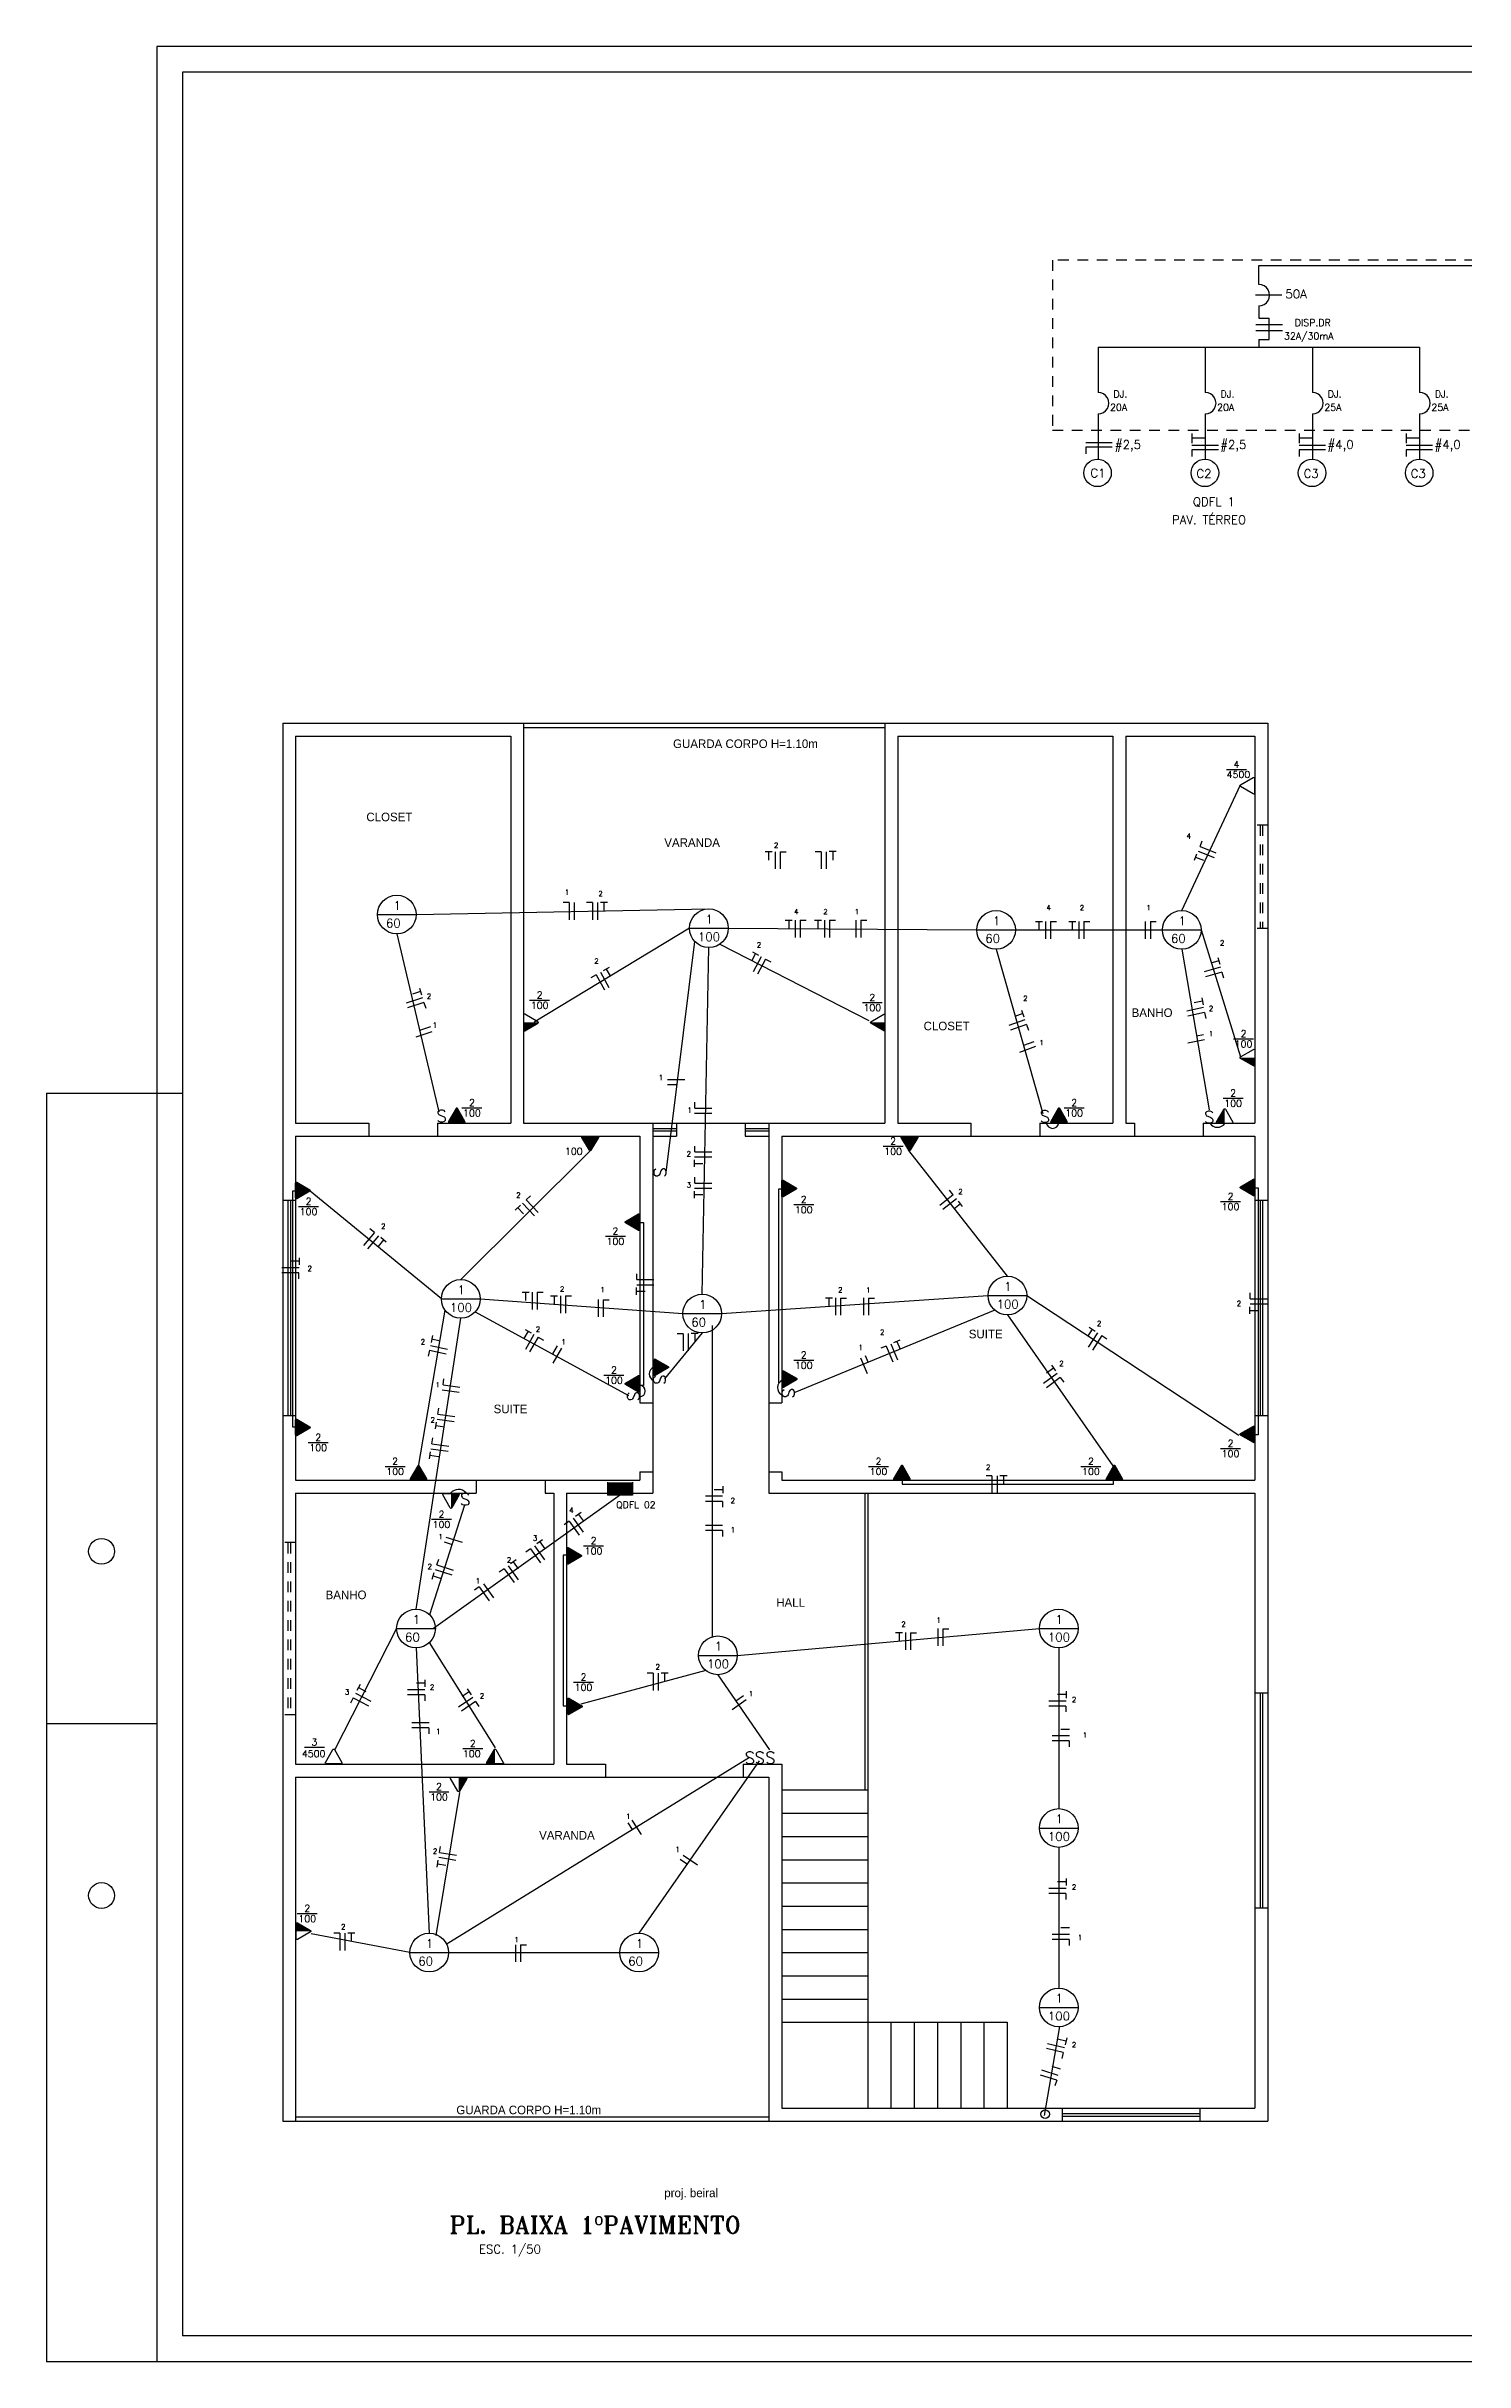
# Model space of a CAD drawing. Extents: x -6.2 to 33.1, y 0 to 26.9.
# Drawn here: x -6.24 to 10.25, y 0 to 26.91 of the extents above; entities that cross this region are included whole.
import ezdxf
from ezdxf.enums import TextEntityAlignment as Align

# ---------------------------------------------------------------- set-up
doc = ezdxf.new("R2010")
doc.units = 0
doc.header["$MEASUREMENT"] = 0
doc.linetypes.add('HIDDEN2', pattern=[0.1875, 0.125, -0.0625])
for name, color, linetype in [('2', 2, 'CONTINUOUS'), ('3', 3, 'CONTINUOUS'), ('ALVENARIA', 7, 'CONTINUOUS'), ('COTAS', 1, 'CONTINUOUS'), ('PENA02', 2, 'CONTINUOUS'), ('TEXTOS', 3, 'CONTINUOUS')]:
    doc.layers.add(name, color=color, linetype=linetype)
doc.styles.add('ROMANS', font='romans', dxfattribs={"height": 0.1})
doc.styles.add('T20', font='romans.shx', dxfattribs={"height": 0.1})

msp = doc.modelspace()

# ---------------------------------------------------------------- hatches: boundary and pattern name
at = {"layer": '3'}
for points in [[(-0.518, 15.566, -0.267949), (-0.523, 15.557), (-0.674, 15.47, -0.57735), (-0.689, 15.479), (-0.689, 15.566)], [(3.34, 15.566, 0.267949), (3.345, 15.557), (3.496, 15.47, 0.57735), (3.511, 15.479), (3.511, 15.566)], [(7.64, 15.157, 0.267949), (7.645, 15.148), (7.796, 15.061, 0.57735), (7.811, 15.07), (7.811, 15.157)], [(7.461, 14.564, 0.267949), (7.452, 14.559), (7.365, 14.408, 0.57735), (7.374, 14.393), (7.461, 14.393)], [(-1.533, 9.919, 0.267949), (-1.524, 9.924), (-1.437, 10.075, 0.57735), (-1.446, 10.09), (-1.533, 10.09)], [(-1.02, 7.12, 0.267949), (-1.029, 7.115), (-1.116, 6.964, 0.57735), (-1.108, 6.949), (-1.02, 6.949)], [(-1.444, 6.625, 0.267949), (-1.435, 6.63), (-1.348, 6.78, 0.57735), (-1.357, 6.795), (-1.444, 6.795)], [(-3.163, 5.004, 0.267949), (-3.168, 5.013), (-3.318, 5.1, 0.57735), (-3.333, 5.091), (-3.333, 5.004)]]:
    msp.add_hatch(color=256, dxfattribs=at).paths.add_polyline_path(points)
h = msp.add_hatch(color=256, dxfattribs=at)
h.paths.add_polyline_path([(0.577, 10.222), (0.286, 10.222), (0.286, 10.107), (0.577, 10.107)])
h.paths.add_polyline_path([(0.577, 10.107), (0.286, 10.107), (0.286, 10.071), (0.577, 10.071)])
at = {"layer": 'COTAS'}
for points in [[(-1.38, 14.401, 0.57735), (-1.371, 14.416), (-1.458, 14.567, 0.57735), (-1.475, 14.567), (-1.562, 14.416, 0.57735), (-1.554, 14.401)], [(5.629, 14.416), (5.542, 14.567, 0.57735), (5.525, 14.567), (5.438, 14.416, 0.57735), (5.446, 14.401), (5.62, 14.401, 0.57735)], [(0.172, 14.245), (-0.002, 14.245, 0.57735), (-0.011, 14.23), (0.076, 14.08, 0.57735), (0.094, 14.08), (0.181, 14.23, 0.57735)], [(3.893, 14.23, 0.57735), (3.884, 14.245), (3.71, 14.245, 0.57735), (3.701, 14.23), (3.788, 14.08, 0.57735), (3.805, 14.08)], [(2.311, 13.723), (2.311, 13.549, 0.57735), (2.326, 13.54), (2.477, 13.627, 0.57735), (2.477, 13.645), (2.326, 13.732, 0.57735)], [(7.811, 13.561), (7.811, 13.735, 0.57735), (7.796, 13.743), (7.645, 13.656, 0.57735), (7.645, 13.639), (7.796, 13.552, 0.57735)], [(-3.339, 13.7), (-3.339, 13.526, 0.57735), (-3.324, 13.517), (-3.173, 13.604, 0.57735), (-3.173, 13.622), (-3.324, 13.709, 0.57735)], [(0.661, 13.157), (0.661, 13.331, 0.57735), (0.646, 13.34), (0.495, 13.253, 0.57735), (0.495, 13.236), (0.646, 13.149, 0.57735)], [(0.825, 11.646), (0.825, 11.472, 0.57735), (0.84, 11.463), (0.991, 11.55, 0.57735), (0.991, 11.567), (0.84, 11.654, 0.57735)], [(0.661, 11.279), (0.661, 11.453, 0.57735), (0.646, 11.462), (0.495, 11.375, 0.57735), (0.495, 11.357), (0.646, 11.27, 0.57735)], [(2.316, 11.508), (2.316, 11.334, 0.57735), (2.331, 11.325), (2.482, 11.412, 0.57735), (2.482, 11.43), (2.331, 11.517, 0.57735)], [(-3.339, 10.946), (-3.339, 10.772, 0.57735), (-3.324, 10.763), (-3.173, 10.85, 0.57735), (-3.173, 10.868), (-3.324, 10.955, 0.57735)], [(7.811, 10.691), (7.811, 10.865, 0.57735), (7.796, 10.874), (7.645, 10.787, 0.57735), (7.645, 10.77), (7.796, 10.683, 0.57735)], [(-1.824, 10.245, 0.57735), (-1.815, 10.26), (-1.902, 10.411, 0.57735), (-1.92, 10.411), (-2.007, 10.26, 0.57735), (-1.998, 10.245)], [(3.804, 10.26), (3.717, 10.411, 0.57735), (3.699, 10.411), (3.612, 10.26, 0.57735), (3.621, 10.245), (3.795, 10.245, 0.57735)], [(6.273, 10.26), (6.186, 10.411, 0.57735), (6.168, 10.411), (6.081, 10.26, 0.57735), (6.09, 10.245), (6.264, 10.245, 0.57735)], [(-0.187, 9.453), (-0.187, 9.279, 0.57735), (-0.172, 9.271), (-0.021, 9.358, 0.57735), (-0.021, 9.375), (-0.172, 9.462, 0.57735)], [(-0.178, 7.703), (-0.178, 7.529, 0.57735), (-0.163, 7.521), (-0.012, 7.608, 0.57735), (-0.012, 7.625), (-0.163, 7.712, 0.57735)]]:
    msp.add_hatch(color=8, dxfattribs=at).paths.add_polyline_path(points)

# ---------------------------------------------------------------- linework, layer by layer
at = {"layer": '2'}
for p, q in [((-3.489, 19.045), (-0.689, 19.045)), ((-3.489, 19.045), (-3.489, 10.995)), ((-3.339, 18.895), (-0.839, 18.895)), ((-3.339, 18.895), (-3.339, 14.395)), ((-0.839, 18.895), (-0.839, 14.395)), ((-0.689, 19.045), (-0.689, 14.395)), ((-0.689, 19.045), (3.511, 19.045)), ((-0.689, 18.995), (3.511, 18.995)), ((3.511, 19.045), (7.961, 19.045)), ((3.511, 19.045), (3.511, 14.395)), ((3.661, 18.895), (6.161, 18.895)), ((3.661, 18.895), (3.661, 14.395)), ((6.161, 18.895), (6.161, 14.395)), ((6.311, 18.895), (6.311, 14.395)), ((6.311, 18.895), (7.811, 18.895)), ((7.811, 18.895), (7.811, 14.395)), ((7.961, 19.045), (7.961, 10.995)), ((7.811, 17.86), (7.811, 16.66)), ((7.961, 17.86), (7.961, 16.66)), ((-3.339, 14.395), (-2.489, 14.395)), ((-2.489, 14.395), (-2.489, 14.245)), ((-1.689, 14.395), (-1.689, 14.245)), ((-1.689, 14.395), (-0.839, 14.395)), ((-0.689, 14.395), (1.886, 14.395)), ((0.811, 14.395), (0.811, 10.345)), ((1.886, 14.395), (3.511, 14.395)), ((2.161, 14.395), (2.161, 10.345)), ((3.661, 14.395), (4.511, 14.395)), ((4.511, 14.395), (4.511, 14.245)), ((5.311, 14.395), (5.311, 14.245)), ((5.311, 14.395), (6.161, 14.395)), ((5.311, 14.395), (5.311, 14.245)), ((6.311, 14.395), (6.411, 14.395)), ((6.411, 14.395), (6.411, 14.245)), ((7.211, 14.395), (7.811, 14.395)), ((7.211, 14.395), (7.211, 14.245)), ((-3.339, 14.245), (-2.489, 14.245)), ((-3.339, 14.245), (-3.339, 10.995)), ((-2.489, 14.245), (0.661, 14.245)), ((0.661, 14.245), (0.661, 11.145)), ((0.811, 14.245), (1.086, 14.245)), ((1.886, 14.245), (2.161, 14.245)), ((2.311, 14.245), (2.311, 11.145)), ((2.311, 14.245), (5.311, 14.245)), ((5.311, 14.245), (7.211, 14.245)), ((7.211, 14.245), (7.811, 14.245)), ((7.811, 14.245), (7.811, 10.995)), ((-3.339, 13.495), (-3.489, 13.495)), ((7.961, 13.495), (7.811, 13.495)), ((0.661, 11.145), (0.811, 11.145)), ((2.161, 11.145), (2.311, 11.145)), ((-3.489, 10.995), (-3.489, 2.795)), ((-3.339, 10.995), (-3.489, 10.995)), ((-3.339, 10.995), (-3.339, 10.245)), ((7.811, 10.995), (7.811, 10.245)), ((7.961, 10.995), (7.811, 10.995)), ((7.961, 10.995), (7.961, 5.27)), ((-3.339, 10.245), (-1.239, 10.245)), ((-1.239, 10.245), (0.661, 10.245)), ((-1.239, 10.245), (-1.239, 10.095)), ((-0.439, 10.245), (-0.439, 10.095)), ((0.661, 10.345), (0.811, 10.345)), ((0.661, 10.345), (0.661, 10.245)), ((0.811, 10.345), (0.811, 10.095)), ((2.161, 10.345), (2.311, 10.345)), ((2.161, 10.345), (2.161, 10.095)), ((2.311, 10.345), (2.311, 10.245)), ((2.311, 10.245), (7.811, 10.245)), ((-3.339, 10.095), (-1.239, 10.095)), ((-3.339, 10.095), (-3.339, 6.945)), ((-0.439, 10.095), (-0.339, 10.095)), ((-0.339, 10.095), (-0.339, 6.945)), ((-0.189, 10.095), (-0.189, 6.945)), ((-0.189, 10.095), (0.811, 10.095)), ((2.161, 10.095), (7.811, 10.095)), ((3.276, 10.095), (3.276, 6.645)), ((3.311, 10.095), (3.311, 6.645)), ((7.811, 10.095), (7.811, 5.27)), ((-3.489, 9.52), (-3.489, 7.52)), ((-3.339, 9.52), (-3.339, 7.52)), ((7.961, 7.77), (7.811, 7.77)), ((-3.339, 6.945), (-0.339, 6.945)), ((-3.339, 6.795), (-3.339, 2.795)), ((-3.339, 6.795), (0.261, 6.795)), ((-0.189, 6.945), (0.261, 6.945)), ((0.261, 6.945), (0.261, 6.795)), ((0.261, 6.795), (2.161, 6.795)), ((1.861, 6.945), (2.311, 6.945)), ((1.861, 6.945), (1.861, 6.795)), ((2.161, 6.795), (2.161, 2.795)), ((2.311, 6.945), (2.311, 2.945)), ((2.311, 6.645), (3.311, 6.645)), ((3.311, 6.645), (3.311, 2.945)), ((2.311, 6.375), (3.311, 6.375)), ((2.311, 6.105), (3.311, 6.105)), ((2.311, 5.835), (3.311, 5.835)), ((2.311, 5.565), (3.311, 5.565)), ((2.311, 5.295), (3.311, 5.295)), ((7.961, 5.27), (7.811, 5.27)), ((7.811, 5.27), (7.811, 2.945)), ((7.961, 5.27), (7.961, 2.795)), ((2.311, 5.025), (3.311, 5.025)), ((2.311, 4.755), (3.311, 4.755)), ((2.311, 4.485), (3.311, 4.485)), ((2.311, 4.215), (3.311, 4.215)), ((2.311, 3.945), (4.931, 3.945)), ((3.581, 3.945), (3.581, 2.945)), ((3.851, 3.945), (3.851, 2.945)), ((4.121, 3.945), (4.121, 2.945)), ((4.391, 3.945), (4.391, 2.945)), ((4.661, 3.945), (4.661, 2.945)), ((4.931, 3.945), (4.931, 2.945)), ((-3.489, 2.795), (-3.339, 2.795)), ((-3.339, 2.845), (2.161, 2.845)), ((-3.339, 2.795), (2.161, 2.795)), ((2.161, 2.795), (5.571, 2.795)), ((2.311, 2.945), (4.931, 2.945)), ((4.931, 2.945), (5.571, 2.945)), ((5.571, 2.945), (5.571, 2.795)), ((5.571, 2.945), (7.811, 2.945)), ((5.571, 2.795), (7.961, 2.795)), ((7.171, 2.945), (7.171, 2.795))]:
    msp.add_line(p, q, dxfattribs=at)
at = {"layer": '3'}
for p, q in [((7.856, 24.364), (12.978, 24.364)), ((7.856, 24.144), (7.856, 24.364)), ((6.961, 16.867), (7.642, 18.33)), ((2.119, 17.552), (2.201, 17.552)), ((2.159, 17.552), (2.159, 17.453)), ((2.235, 17.551), (2.235, 17.351)), ((2.294, 17.55), (2.294, 17.351)), ((2.294, 17.55), (2.363, 17.55)), ((2.77, 17.55), (2.7, 17.55)), ((2.77, 17.55), (2.77, 17.351)), ((2.828, 17.551), (2.828, 17.351)), ((2.944, 17.552), (2.863, 17.552)), ((2.904, 17.552), (2.904, 17.453)), ((7.107, 17.451), (7.137, 17.526)), ((7.151, 17.558), (7.337, 17.484)), ((7.173, 17.612), (7.199, 17.676)), ((7.173, 17.612), (7.358, 17.539)), ((7.121, 17.488), (7.213, 17.451)), ((-0.16, 16.96), (-0.229, 16.96)), ((-0.16, 16.96), (-0.16, 16.76)), ((-0.102, 16.961), (-0.102, 16.76)), ((0.11, 16.96), (0.041, 16.96)), ((0.11, 16.96), (0.11, 16.76)), ((0.168, 16.961), (0.168, 16.76)), ((0.284, 16.962), (0.203, 16.962)), ((0.244, 16.962), (0.244, 16.863)), ((-1.938, 16.82), (1.464, 16.887)), ((2.352, 16.756), (2.434, 16.756)), ((2.392, 16.756), (2.392, 16.657)), ((2.468, 16.755), (2.468, 16.555)), ((2.527, 16.754), (2.527, 16.555)), ((2.527, 16.754), (2.596, 16.754)), ((2.692, 16.756), (2.774, 16.756)), ((2.732, 16.756), (2.732, 16.657)), ((2.809, 16.755), (2.809, 16.555)), ((2.867, 16.754), (2.867, 16.555)), ((2.867, 16.754), (2.936, 16.754)), ((3.172, 16.755), (3.172, 16.555)), ((3.231, 16.754), (3.231, 16.555)), ((3.231, 16.754), (3.3, 16.754)), ((5.26, 16.74), (5.341, 16.74)), ((5.3, 16.74), (5.3, 16.642)), ((5.376, 16.739), (5.376, 16.539)), ((5.434, 16.738), (5.434, 16.539)), ((5.434, 16.738), (5.504, 16.738)), ((5.647, 16.74), (5.728, 16.74)), ((5.687, 16.74), (5.687, 16.642)), ((5.763, 16.739), (5.763, 16.539)), ((5.822, 16.738), (5.822, 16.539)), ((5.822, 16.738), (5.891, 16.738)), ((6.537, 16.739), (6.537, 16.539)), ((6.596, 16.738), (6.596, 16.539)), ((6.596, 16.738), (6.665, 16.738)), ((-2.163, 16.595), (-1.675, 14.526)), ((1.239, 16.662), (-0.566, 15.57)), ((0.967, 13.822), (1.301, 16.508)), ((1.387, 12.407), (1.464, 16.437)), ((1.592, 16.477), (3.325, 15.591)), ((1.689, 16.662), (4.578, 16.642)), ((4.803, 16.417), (5.345, 14.508)), ((5.028, 16.642), (6.736, 16.642)), ((6.961, 16.417), (7.28, 14.551)), ((7.186, 16.642), (7.642, 15.166)), ((0.205, 16.149), (0.303, 15.974)), ((0.306, 16.206), (0.235, 16.167)), ((0.271, 16.187), (0.319, 16.101)), ((2.005, 16.367), (1.959, 16.28)), ((1.97, 16.386), (2.041, 16.348)), ((2.072, 16.331), (1.978, 16.154)), ((2.123, 16.302), (2.03, 16.126)), ((2.123, 16.302), (2.184, 16.27)), ((7.413, 16.208), (7.22, 16.153)), ((7.428, 16.152), (7.237, 16.097)), ((7.393, 16.282), (7.298, 16.255)), ((7.382, 16.32), (7.405, 16.242)), ((7.428, 16.152), (7.447, 16.085)), ((-1.888, 15.926), (-1.982, 15.896)), ((-1.9, 15.964), (-1.875, 15.887)), ((0.155, 16.119), (0.094, 16.086)), ((0.155, 16.119), (0.252, 15.946)), ((-1.865, 15.853), (-2.056, 15.791)), ((-1.848, 15.798), (-2.038, 15.736)), ((-1.848, 15.798), (-1.827, 15.732)), ((5.112, 15.67), (5.019, 15.636)), ((5.098, 15.708), (5.126, 15.631)), ((7.215, 15.739), (7.019, 15.699)), ((7.226, 15.681), (7.031, 15.641)), ((7.201, 15.814), (7.104, 15.794)), ((7.193, 15.853), (7.209, 15.773)), ((7.226, 15.681), (7.24, 15.613)), ((-1.755, 15.458), (-1.944, 15.396)), ((-1.771, 15.514), (-1.898, 15.473)), ((5.137, 15.598), (4.949, 15.53)), ((5.156, 15.543), (4.969, 15.475)), ((5.243, 15.341), (5.122, 15.297)), ((5.156, 15.543), (5.18, 15.478)), ((7.226, 15.365), (7.031, 15.325)), ((7.215, 15.423), (7.134, 15.406)), ((5.261, 15.285), (5.074, 15.217)), ((0.983, 14.846), (1.094, 14.846)), ((0.985, 14.904), (1.184, 14.904)), ((1.299, 14.569), (1.299, 14.638)), ((1.299, 14.569), (1.498, 14.569)), ((0.811, 14.335), (1.086, 14.335)), ((0.811, 14.305), (1.086, 14.305)), ((1.086, 14.395), (1.086, 14.245)), ((1.297, 14.511), (1.498, 14.511)), ((1.886, 14.395), (1.886, 14.245)), ((1.886, 14.335), (2.161, 14.335)), ((1.886, 14.305), (2.161, 14.305)), ((-1.419, 12.578), (0.087, 14.078)), ((1.297, 14.003), (1.498, 14.003)), ((1.299, 14.061), (1.299, 14.13)), ((1.299, 14.061), (1.498, 14.061)), ((4.935, 12.617), (3.79, 14.078)), ((1.296, 13.887), (1.296, 13.968)), ((1.296, 13.927), (1.395, 13.927)), ((1.299, 13.699), (1.299, 13.768)), ((-3.372, 10.862), (-3.372, 13.611)), ((-3.372, 13.611), (-3.338, 13.611)), ((-1.644, 12.353), (-3.171, 13.607)), ((-0.701, 13.464), (-0.564, 13.319)), ((-0.658, 13.504), (-0.608, 13.551)), ((-0.658, 13.504), (-0.521, 13.359)), ((1.296, 13.525), (1.296, 13.606)), ((1.296, 13.565), (1.395, 13.565)), ((1.297, 13.641), (1.498, 13.641)), ((1.299, 13.699), (1.498, 13.699)), ((2.276, 11.377), (2.276, 13.634)), ((2.276, 13.634), (2.315, 13.634)), ((4.304, 13.562), (4.148, 13.438)), ((4.342, 13.517), (4.184, 13.392)), ((4.304, 13.562), (4.261, 13.616)), ((4.39, 13.457), (4.312, 13.396)), ((4.414, 13.426), (4.364, 13.49)), ((7.808, 13.646), (7.847, 13.646)), ((7.847, 13.646), (7.847, 10.775)), ((-0.787, 13.385), (-0.727, 13.441)), ((-0.758, 13.413), (-0.69, 13.341)), ((0.661, 13.241), (0.705, 13.241)), ((0.705, 13.241), (0.705, 11.348)), ((-2.422, 13.124), (-2.55, 12.972)), ((-2.377, 13.088), (-2.505, 12.934)), ((-2.422, 13.124), (-2.475, 13.169)), ((-2.318, 13.04), (-2.381, 12.964)), ((-2.287, 13.014), (-2.349, 13.066)), ((-3.3, 12.714), (-3.5, 12.714)), ((-3.301, 12.656), (-3.5, 12.656)), ((-3.299, 12.79), (-3.398, 12.79)), ((-3.301, 12.586), (-3.301, 12.656)), ((-3.299, 12.83), (-3.299, 12.749)), ((-0.706, 12.433), (-0.624, 12.433)), ((-0.666, 12.433), (-0.666, 12.334)), ((-0.589, 12.432), (-0.589, 12.231)), ((-0.531, 12.43), (-0.531, 12.231)), ((-0.531, 12.43), (-0.462, 12.43)), ((-0.375, 12.389), (-0.294, 12.389)), ((-0.335, 12.389), (-0.335, 12.291)), ((-0.259, 12.388), (-0.259, 12.188)), ((-0.201, 12.387), (-0.201, 12.188)), ((-0.201, 12.387), (-0.132, 12.387)), ((0.624, 12.402), (0.624, 12.484)), ((0.624, 12.442), (0.723, 12.442)), ((0.625, 12.518), (0.826, 12.518)), ((0.626, 12.577), (0.626, 12.646)), ((0.626, 12.577), (0.826, 12.577)), ((1.612, 12.182), (4.71, 12.392)), ((5.16, 12.392), (7.624, 10.771)), ((7.756, 12.355), (7.756, 12.424)), ((-1.94, 8.747), (-1.419, 12.128)), ((-1.913, 10.407), (-1.602, 12.222)), ((-1.251, 12.203), (0.531, 11.23)), ((-1.194, 12.353), (1.162, 12.182)), ((0.179, 12.345), (0.179, 12.145)), ((0.237, 12.344), (0.237, 12.145)), ((0.237, 12.344), (0.307, 12.344)), ((4.787, 12.223), (2.464, 11.264)), ((2.82, 12.365), (2.901, 12.365)), ((2.86, 12.365), (2.86, 12.267)), ((2.936, 12.364), (2.936, 12.164)), ((2.995, 12.363), (2.995, 12.164)), ((2.995, 12.363), (3.064, 12.363)), ((3.261, 12.364), (3.261, 12.164)), ((3.319, 12.363), (3.319, 12.164)), ((3.319, 12.363), (3.389, 12.363)), ((4.935, 12.167), (6.161, 10.411)), ((7.754, 12.18), (7.754, 12.261)), ((7.754, 12.22), (7.852, 12.22)), ((7.755, 12.296), (7.955, 12.296)), ((7.756, 12.355), (7.955, 12.355)), ((-1.747, 11.927), (-1.764, 11.848)), ((-1.755, 11.888), (-1.659, 11.867)), ((-0.637, 11.977), (-0.685, 11.891)), ((-0.672, 11.997), (-0.601, 11.957)), ((-0.571, 11.939), (-0.669, 11.764)), ((-0.521, 11.909), (-0.619, 11.736)), ((-0.521, 11.909), (-0.46, 11.875)), ((1.387, 11.957), (0.948, 11.424)), ((1.167, 11.949), (1.097, 11.949)), ((1.167, 11.949), (1.167, 11.75)), ((1.225, 11.95), (1.225, 11.75)), ((1.341, 11.951), (1.26, 11.951)), ((1.301, 11.951), (1.301, 11.853)), ((1.504, 12.044), (1.504, 8.424)), ((3.685, 11.875), (3.61, 11.843)), ((3.648, 11.859), (3.686, 11.768)), ((5.919, 12.001), (5.865, 11.918)), ((5.982, 11.959), (5.873, 11.791)), ((5.886, 12.023), (5.954, 11.979)), ((6.031, 11.926), (5.922, 11.759)), ((6.031, 11.926), (6.089, 11.888)), ((-1.782, 11.756), (-1.797, 11.689)), ((-1.782, 11.756), (-1.588, 11.713)), ((-1.771, 11.813), (-1.575, 11.77)), ((-0.3, 11.809), (-0.355, 11.713)), ((-0.25, 11.779), (-0.348, 11.606)), ((3.227, 11.67), (3.304, 11.487)), ((3.28, 11.694), (3.314, 11.615)), ((3.525, 11.805), (3.461, 11.779)), ((3.525, 11.805), (3.602, 11.622)), ((3.578, 11.829), (3.655, 11.644)), ((5.446, 11.581), (5.494, 11.516)), ((-1.626, 11.355), (-1.616, 11.423)), ((-1.626, 11.355), (-1.429, 11.326)), ((0.705, 11.348), (0.655, 11.348)), ((5.514, 11.487), (5.354, 11.368)), ((5.548, 11.44), (5.388, 11.321)), ((5.47, 11.549), (5.39, 11.49)), ((5.548, 11.44), (5.59, 11.384)), ((-1.686, 11.014), (-1.676, 11.083)), ((-1.636, 11.297), (-1.438, 11.268)), ((-3.339, 10.862), (-3.372, 10.862)), ((-1.713, 10.842), (-1.702, 10.922)), ((-1.708, 10.881), (-1.61, 10.867)), ((-1.695, 10.957), (-1.497, 10.928)), ((-1.686, 11.014), (-1.489, 10.985)), ((7.847, 10.775), (7.808, 10.775)), ((-1.784, 10.496), (-1.772, 10.576)), ((-1.778, 10.536), (-1.68, 10.521)), ((-1.766, 10.611), (-1.568, 10.582)), ((-1.756, 10.668), (-1.746, 10.737)), ((-1.756, 10.668), (-1.559, 10.64)), ((3.712, 10.243), (3.712, 10.199)), ((4.755, 10.295), (4.686, 10.295)), ((4.755, 10.295), (4.755, 10.096)), ((4.814, 10.297), (4.814, 10.096)), ((4.93, 10.298), (4.848, 10.298)), ((4.89, 10.298), (4.89, 10.199)), ((6.166, 10.199), (6.166, 10.243)), ((-1.778, 8.683), (-1.373, 9.96)), ((0.437, 10.074), (-1.736, 8.522)), ((0.577, 10.071), (0.286, 10.071)), ((1.624, 10.059), (1.424, 10.059)), ((1.623, 10), (1.424, 10)), ((1.625, 10.135), (1.526, 10.135)), ((1.623, 10), (1.623, 9.931)), ((1.625, 10.175), (1.625, 10.094)), ((3.712, 10.199), (6.166, 10.199)), ((-0.16, 9.768), (-0.216, 9.728)), ((-0.16, 9.768), (-0.044, 9.606)), ((-0.113, 9.803), (0.004, 9.64)), ((-0.019, 9.871), (-0.085, 9.824)), ((-0.051, 9.848), (0.006, 9.768)), ((1.624, 9.719), (1.424, 9.719)), ((-1.613, 9.53), (-1.519, 9.5)), ((-1.594, 9.585), (-1.404, 9.525)), ((-0.609, 9.449), (-0.665, 9.409)), ((-0.609, 9.449), (-0.493, 9.287)), ((-0.562, 9.484), (-0.445, 9.321)), ((-0.468, 9.552), (-0.534, 9.505)), ((-0.501, 9.529), (-0.443, 9.449)), ((1.623, 9.661), (1.424, 9.661)), ((1.623, 9.661), (1.623, 9.591)), ((-1.752, 9.096), (-1.728, 9.173)), ((-1.716, 9.206), (-1.525, 9.145)), ((-1.697, 9.261), (-1.676, 9.327)), ((-1.697, 9.261), (-1.507, 9.201)), ((-0.917, 9.217), (-0.974, 9.176)), ((-0.917, 9.217), (-0.801, 9.055)), ((-0.87, 9.252), (-0.754, 9.089)), ((-0.777, 9.32), (-0.843, 9.273)), ((-0.809, 9.297), (-0.752, 9.217)), ((-0.197, 9.376), (-0.229, 9.376)), ((-0.229, 9.376), (-0.229, 7.624)), ((-1.74, 9.134), (-1.646, 9.104)), ((-1.204, 9.006), (-1.26, 8.966)), ((-1.204, 9.006), (-1.088, 8.844)), ((-1.157, 9.041), (-1.041, 8.878)), ((-2.165, 8.522), (-2.889, 7.109)), ((-1.787, 8.358), (-1.019, 7.135)), ((1.794, 8.21), (5.306, 8.522)), ((3.635, 8.476), (3.716, 8.476)), ((3.675, 8.476), (3.675, 8.377)), ((3.751, 8.475), (3.751, 8.274)), ((3.809, 8.473), (3.809, 8.274)), ((3.809, 8.473), (3.879, 8.473)), ((4.126, 8.522), (4.126, 8.321)), ((4.185, 8.52), (4.185, 8.321)), ((4.185, 8.52), (4.254, 8.52)), ((-1.94, 8.297), (-1.787, 4.98)), ((5.531, 8.297), (5.531, 6.428)), ((-2.591, 7.872), (-2.629, 7.8)), ((-2.61, 7.837), (-2.522, 7.791)), ((-1.837, 7.809), (-2.038, 7.809)), ((-1.836, 7.885), (-1.935, 7.885)), ((-1.836, 7.925), (-1.836, 7.843)), ((-1.346, 7.819), (-1.3, 7.752)), ((1.427, 8.035), (-0.024, 7.641)), ((0.815, 8.002), (0.746, 8.002)), ((0.815, 8.002), (0.815, 7.803)), ((0.874, 8.003), (0.874, 7.803)), ((0.99, 8.004), (0.909, 8.004)), ((0.95, 8.004), (0.95, 7.906)), ((1.569, 7.985), (2.168, 7.11)), ((-2.67, 7.717), (-2.702, 7.655)), ((-2.67, 7.717), (-2.493, 7.624)), ((-2.644, 7.769), (-2.466, 7.676)), ((-1.839, 7.75), (-2.038, 7.75)), ((-1.839, 7.75), (-1.839, 7.681)), ((-1.281, 7.722), (-1.446, 7.609)), ((-1.249, 7.673), (-1.413, 7.561)), ((-1.323, 7.786), (-1.405, 7.73)), ((-1.249, 7.673), (-1.21, 7.616)), ((-0.229, 7.624), (-0.191, 7.624)), ((1.899, 7.692), (1.736, 7.576)), ((1.866, 7.74), (1.779, 7.678)), ((5.616, 7.679), (5.415, 7.679)), ((5.614, 7.621), (5.415, 7.621)), ((5.617, 7.756), (5.518, 7.756)), ((5.614, 7.621), (5.614, 7.552)), ((5.617, 7.795), (5.617, 7.714)), ((-1.789, 7.425), (-1.989, 7.425)), ((-1.79, 7.367), (-1.989, 7.367)), ((-1.79, 7.367), (-1.79, 7.297)), ((5.654, 7.274), (5.454, 7.274)), ((5.655, 7.35), (5.557, 7.35)), ((-1.591, 4.852), (1.937, 7.027)), ((5.653, 7.215), (5.454, 7.215)), ((5.653, 7.215), (5.653, 7.146)), ((0.653, 4.98), (2.052, 6.985)), ((-1.707, 4.955), (-1.431, 6.616)), ((0.521, 6.264), (0.571, 6.185)), ((0.57, 6.294), (0.677, 6.126)), ((-1.666, 5.92), (-1.654, 5.989)), ((5.531, 5.978), (5.531, 4.343)), ((-1.696, 5.748), (-1.683, 5.829)), ((-1.69, 5.788), (-1.592, 5.772)), ((-1.676, 5.863), (-1.479, 5.831)), ((-1.666, 5.92), (-1.469, 5.888)), ((1.132, 5.84), (1.214, 5.784)), ((1.166, 5.887), (1.331, 5.776)), ((5.616, 5.501), (5.415, 5.501)), ((5.614, 5.443), (5.415, 5.443)), ((5.617, 5.577), (5.518, 5.577)), ((5.614, 5.443), (5.614, 5.373)), ((5.617, 5.617), (5.617, 5.536)), ((-2.012, 4.755), (-3.157, 4.972)), ((-2.827, 4.98), (-2.896, 4.98)), ((-2.827, 4.98), (-2.827, 4.781)), ((-2.768, 4.981), (-2.768, 4.781)), ((-2.652, 4.982), (-2.733, 4.982)), ((-2.692, 4.982), (-2.692, 4.884)), ((-0.783, 4.846), (-0.783, 4.646)), ((-0.725, 4.845), (-0.725, 4.646)), ((-0.725, 4.845), (-0.656, 4.845)), ((5.654, 4.967), (5.454, 4.967)), ((5.653, 4.908), (5.454, 4.908)), ((5.655, 5.043), (5.557, 5.043)), ((5.653, 4.908), (5.653, 4.839)), ((-1.562, 4.755), (0.428, 4.755)), ((5.54, 3.896), (5.363, 2.862)), ((5.582, 3.594), (5.388, 3.639)), ((5.596, 3.65), (5.401, 3.696)), ((5.615, 3.724), (5.518, 3.747)), ((5.582, 3.594), (5.566, 3.526)), ((5.624, 3.763), (5.605, 3.684)), ((5.508, 3.273), (5.317, 3.331)), ((5.526, 3.328), (5.335, 3.387)), ((5.55, 3.4), (5.455, 3.43)), ((5.508, 3.273), (5.487, 3.206)), ((5.571, 2.885), (7.171, 2.885)), ((5.571, 2.855), (7.171, 2.855))]:
    msp.add_line(p, q, dxfattribs=at)
at = {"layer": '3', "linetype": 'HIDDEN2'}
for p, q in [((7.961, 17.86), (7.811, 17.86)), ((7.871, 17.86), (7.871, 16.66)), ((7.901, 17.86), (7.901, 16.66)), ((7.961, 16.66), (7.811, 16.66)), ((-3.339, 9.52), (-3.489, 9.52)), ((-3.429, 9.52), (-3.429, 7.52)), ((-3.399, 9.52), (-3.399, 7.52)), ((-3.339, 7.52), (-3.489, 7.52))]:
    msp.add_line(p, q, dxfattribs=at)
at = {"layer": '3', "linetype": 'CONTINUOUS'}
for p, q in [((-3.429, 13.495), (-3.429, 10.995)), ((-3.399, 13.495), (-3.399, 10.995)), ((7.871, 13.495), (7.871, 10.995)), ((7.901, 13.495), (7.901, 10.995)), ((7.871, 7.77), (7.871, 5.27)), ((7.901, 7.77), (7.901, 5.27))]:
    msp.add_line(p, q, dxfattribs=at)
at = {"layer": '3'}
msp.add_circle((5.374, 2.878), 0.0499, dxfattribs=at)
for centre, radius, start, end in [((5.46, 14.409), 0.074, 186.8293, 353.4788), ((7.375, 14.452), 0.104, 215.008, 325.5123), ((0.659, 11.282), 0.0664, 271.4337, 88.5663), ((0.855, 11.481), 0.0846, 113.6901, 246.3099), ((2.36, 11.322), 0.0972, 116.214, 240.0849), ((-1.447, 10.022), 0.117, 41.0692, 141.0111)]:
    msp.add_arc(centre, radius, start, end, dxfattribs=at)
at = {"layer": 'ALVENARIA'}
for p, q in [((-4.653, 26.612), (-4.653, 0.3)), ((32.832, 26.612), (-4.653, 26.612)), ((5.988, 23.414), (9.725, 23.414)), ((23.832, 0.3), (-4.653, 0.3))]:
    msp.add_line(p, q, dxfattribs=at)
at = {"layer": 'COTAS'}
for p, q in [((-4.953, 26.912), (-4.953, 0)), ((33.132, 26.912), (-4.953, 26.912)), ((-6.237, 14.744), (-6.237, 0)), ((-6.237, 14.744), (-4.653, 14.744)), ((-6.237, 7.419), (-4.953, 7.419)), ((33.132, 0), (-6.237, 0))]:
    msp.add_line(p, q, dxfattribs=at)
at = {"layer": 'COTAS', "linetype": 'HIDDEN2'}
msp.add_lwpolyline([(15.547, 22.449), (15.547, 24.428), (5.457, 24.428), (5.457, 22.449)], close=True, dxfattribs=at)
at = {"layer": 'COTAS'}
for centre in [(-5.595, 9.419), (-5.595, 5.419)]:
    msp.add_circle(centre, 0.15, dxfattribs=at)
at = {"layer": 'PENA02'}
for p, q in [((8.124, 24.019), (7.816, 24.019)), ((8.13, 23.674), (7.823, 23.674)), ((8.13, 23.604), (7.823, 23.604)), ((7.078, 22.412), (7.078, 22.357)), ((7.234, 22.357), (7.078, 22.357)), ((7.078, 22.357), (7.078, 22.3)), ((8.324, 22.412), (8.324, 22.357)), ((8.324, 22.357), (8.324, 22.3)), ((8.479, 22.357), (8.324, 22.357)), ((9.569, 22.412), (9.569, 22.357)), ((9.725, 22.357), (9.569, 22.357)), ((9.569, 22.357), (9.569, 22.3)), ((6.151, 22.305), (5.844, 22.305)), ((6.151, 22.255), (5.844, 22.255)), ((5.844, 22.255), (5.844, 22.177)), ((7.386, 22.272), (7.079, 22.272)), ((7.079, 22.222), (7.079, 22.144)), ((7.386, 22.222), (7.079, 22.222)), ((8.632, 22.272), (8.324, 22.272)), ((8.632, 22.222), (8.324, 22.222)), ((8.324, 22.222), (8.324, 22.144)), ((9.877, 22.272), (9.57, 22.272)), ((9.877, 22.222), (9.57, 22.222)), ((9.57, 22.222), (9.57, 22.144))]:
    msp.add_line(p, q, dxfattribs=at)
at = {"layer": 'TEXTOS'}
for p, q in [((7.856, 23.894), (7.856, 23.754)), ((5.988, 23.414), (5.988, 22.889)), ((7.234, 23.414), (7.234, 22.889)), ((7.856, 23.504), (7.856, 23.414)), ((8.479, 23.414), (8.479, 22.889)), ((9.725, 23.414), (9.725, 22.889)), ((5.988, 22.639), (5.988, 22.114)), ((7.234, 22.639), (7.234, 22.114)), ((8.479, 22.639), (8.479, 22.114)), ((9.725, 22.639), (9.725, 22.114)), ((7.48, 18.505), (7.712, 18.505)), ((-2.388, 16.82), (-1.938, 16.82)), ((1.239, 16.662), (1.689, 16.662)), ((4.578, 16.642), (5.028, 16.642)), ((6.736, 16.642), (7.186, 16.642)), ((-0.619, 15.825), (-0.387, 15.825)), ((3.248, 15.797), (3.48, 15.797)), ((7.563, 15.375), (7.795, 15.375)), ((-1.406, 14.574), (-1.174, 14.574)), ((5.594, 14.574), (5.826, 14.574)), ((7.442, 14.686), (7.674, 14.686)), ((3.49, 14.129), (3.721, 14.129)), ((7.412, 13.484), (7.644, 13.484)), ((-3.305, 13.426), (-3.073, 13.426)), ((2.451, 13.449), (2.683, 13.449)), ((0.262, 13.081), (0.494, 13.081)), ((4.71, 12.392), (5.16, 12.392)), ((-1.644, 12.353), (-1.194, 12.353)), ((1.162, 12.182), (1.612, 12.182)), ((2.451, 11.64), (2.683, 11.64)), ((0.245, 11.467), (0.477, 11.467)), ((-3.193, 10.683), (-2.961, 10.683)), ((7.412, 10.615), (7.644, 10.615)), ((-2.299, 10.407), (-2.067, 10.407)), ((3.32, 10.407), (3.552, 10.407)), ((5.789, 10.407), (6.021, 10.407)), ((0.286, 10.222), (0.286, 10.071)), ((0.577, 10.222), (0.577, 10.071)), ((-1.76, 9.791), (-1.528, 9.791)), ((0.008, 9.482), (0.24, 9.482)), ((-2.165, 8.522), (-1.715, 8.522)), ((5.306, 8.522), (5.756, 8.522)), ((1.344, 8.21), (1.794, 8.21)), ((-0.109, 7.898), (0.122, 7.898)), ((-3.237, 7.141), (-3.005, 7.141)), ((-1.396, 7.126), (-1.164, 7.126)), ((-1.789, 6.624), (-1.557, 6.624)), ((5.306, 6.203), (5.756, 6.203)), ((-3.32, 5.21), (-3.088, 5.21)), ((-2.012, 4.755), (-1.562, 4.755)), ((0.428, 4.755), (0.878, 4.755)), ((5.306, 4.118), (5.756, 4.118))]:
    msp.add_line(p, q, dxfattribs=at)
at = {"layer": 'TEXTOS', "linetype": 'CONTINUOUS'}
for p, q in [((7.856, 23.754), (7.976, 23.754)), ((7.976, 23.504), (7.976, 23.754)), ((7.856, 23.504), (7.976, 23.504))]:
    msp.add_line(p, q, dxfattribs=at)
at = {"layer": 'TEXTOS'}
for points in [[(7.792, 18.222), (7.642, 18.31, -0.57735), (7.642, 18.327), (7.792, 18.414, -0.57735), (7.807, 18.405), (7.807, 18.231, -0.57735)], [(-0.674, 15.47), (-0.523, 15.557, 0.57735), (-0.523, 15.574), (-0.674, 15.661, 0.57735), (-0.689, 15.653), (-0.689, 15.479, 0.57735)], [(3.496, 15.47), (3.345, 15.557, -0.57735), (3.345, 15.574), (3.496, 15.661, -0.57735), (3.511, 15.653), (3.511, 15.479, -0.57735)], [(7.796, 15.061), (7.645, 15.148, -0.57735), (7.645, 15.165), (7.796, 15.253, -0.57735), (7.811, 15.244), (7.811, 15.07, -0.57735)], [(-1.371, 14.416), (-1.458, 14.567, 0.57735), (-1.475, 14.567), (-1.562, 14.416, 0.57735), (-1.554, 14.401), (-1.38, 14.401, 0.57735)], [(5.629, 14.416), (5.542, 14.567, 0.57735), (5.525, 14.567), (5.438, 14.416, 0.57735), (5.446, 14.401), (5.62, 14.401, 0.57735)], [(7.365, 14.408), (7.452, 14.559, -0.57735), (7.469, 14.559), (7.556, 14.408, -0.57735), (7.548, 14.393), (7.374, 14.393, -0.57735)], [(0.181, 14.23), (0.094, 14.08, -0.57735), (0.076, 14.08), (-0.011, 14.23, -0.57735), (-0.002, 14.245), (0.172, 14.245, -0.57735)], [(3.893, 14.23), (3.805, 14.08, -0.57735), (3.788, 14.08), (3.701, 14.23, -0.57735), (3.71, 14.245), (3.884, 14.245, -0.57735)], [(2.326, 13.732), (2.477, 13.645, -0.57735), (2.477, 13.627), (2.326, 13.54, -0.57735), (2.311, 13.549), (2.311, 13.723, -0.57735)], [(7.796, 13.552), (7.645, 13.639, -0.57735), (7.645, 13.656), (7.796, 13.743, -0.57735), (7.811, 13.735), (7.811, 13.561, -0.57735)], [(-3.324, 13.709), (-3.173, 13.622, -0.57735), (-3.173, 13.604), (-3.324, 13.517, -0.57735), (-3.339, 13.526), (-3.339, 13.7, -0.57735)], [(0.646, 13.149), (0.495, 13.236, -0.57735), (0.495, 13.253), (0.646, 13.34, -0.57735), (0.661, 13.331), (0.661, 13.157, -0.57735)], [(0.84, 11.654), (0.991, 11.567, -0.57735), (0.991, 11.55), (0.84, 11.463, -0.57735), (0.825, 11.472), (0.825, 11.646, -0.57735)], [(0.646, 11.27), (0.495, 11.357, -0.57735), (0.495, 11.375), (0.646, 11.462, -0.57735), (0.661, 11.453), (0.661, 11.279, -0.57735)], [(2.331, 11.517), (2.482, 11.43, -0.57735), (2.482, 11.412), (2.331, 11.325, -0.57735), (2.316, 11.334), (2.316, 11.508, -0.57735)], [(-3.324, 10.955), (-3.173, 10.868, -0.57735), (-3.173, 10.85), (-3.324, 10.763, -0.57735), (-3.339, 10.772), (-3.339, 10.946, -0.57735)], [(7.796, 10.683), (7.645, 10.77, -0.57735), (7.645, 10.787), (7.796, 10.874, -0.57735), (7.811, 10.865), (7.811, 10.691, -0.57735)], [(-1.815, 10.26), (-1.902, 10.411, 0.57735), (-1.92, 10.411), (-2.007, 10.26, 0.57735), (-1.998, 10.245), (-1.824, 10.245, 0.57735)], [(3.804, 10.26), (3.717, 10.411, 0.57735), (3.699, 10.411), (3.612, 10.26, 0.57735), (3.621, 10.245), (3.795, 10.245, 0.57735)], [(6.273, 10.26), (6.186, 10.411, 0.57735), (6.168, 10.411), (6.081, 10.26, 0.57735), (6.09, 10.245), (6.264, 10.245, 0.57735)], [(-1.437, 10.075), (-1.524, 9.924, -0.57735), (-1.542, 9.924), (-1.629, 10.075, -0.57735), (-1.62, 10.09), (-1.446, 10.09, -0.57735)], [(-0.172, 9.462), (-0.021, 9.375, -0.57735), (-0.021, 9.358), (-0.172, 9.271, -0.57735), (-0.187, 9.279), (-0.187, 9.453, -0.57735)], [(-0.163, 7.712), (-0.012, 7.625, -0.57735), (-0.012, 7.608), (-0.163, 7.521, -0.57735), (-0.178, 7.529), (-0.178, 7.703, -0.57735)], [(-2.993, 6.964), (-2.906, 7.115, -0.57735), (-2.889, 7.115), (-2.802, 6.964, -0.57735), (-2.81, 6.949), (-2.985, 6.949, -0.57735)], [(-1.116, 6.964), (-1.029, 7.115, -0.57735), (-1.012, 7.115), (-0.925, 6.964, -0.57735), (-0.933, 6.949), (-1.108, 6.949, -0.57735)], [(-1.348, 6.78), (-1.435, 6.63, -0.57735), (-1.452, 6.63), (-1.539, 6.78, -0.57735), (-1.531, 6.795), (-1.357, 6.795, -0.57735)], [(-3.318, 5.1), (-3.168, 5.013, -0.57735), (-3.168, 4.995), (-3.318, 4.908, -0.57735), (-3.333, 4.917), (-3.333, 5.091, -0.57735)]]:
    msp.add_lwpolyline(points, format="xyb", close=True, dxfattribs=at)
at = {"layer": 'TEXTOS', "const_width": 0.002}
msp.add_lwpolyline([(0.607, 10.221), (0.247, 10.221)], dxfattribs=at)
at = {"layer": 'TEXTOS'}
for centre, radius in [((5.982, 21.954), 0.16), ((7.23, 21.954), 0.16), ((8.475, 21.954), 0.16), ((9.721, 21.954), 0.16), ((-2.163, 16.82), 0.225), ((1.464, 16.662), 0.225), ((4.803, 16.642), 0.225), ((6.961, 16.642), 0.225), ((-1.419, 12.353), 0.225), ((1.387, 12.182), 0.225), ((4.935, 12.392), 0.225), ((-1.94, 8.522), 0.225), ((5.531, 8.522), 0.225), ((1.569, 8.21), 0.225), ((5.531, 6.203), 0.225), ((-1.787, 4.755), 0.225), ((0.653, 4.755), 0.225), ((5.531, 4.118), 0.225)]:
    msp.add_circle(centre, radius, dxfattribs=at)
for centre in [(7.857, 24.019), (5.988, 22.764), (7.234, 22.764), (8.479, 22.764), (9.725, 22.764)]:
    msp.add_arc(centre, 0.125, 269.963, 90.037, dxfattribs=at)

# ---------------------------------------------------------------- texts
at = {"layer": '2', "style": 'ROMANS'}
for s, p in [('2', (2.246, 17.626)), ('4', (7.043, 17.732)), ('1', (-0.184, 17.08)), ('2', (0.205, 17.064)), ('4', (2.48, 16.854)), ('2', (2.82, 16.854)), ('1', (3.184, 16.854)), ('4', (5.413, 16.9)), ('2', (5.8, 16.9)), ('1', (6.574, 16.9)), ('2', (2.046, 16.467)), ('2', (7.43, 16.491)), ('2', (0.158, 16.28)), ('2', (-1.789, 15.87)), ('2', (5.143, 15.846)), ('2', (7.301, 15.729)), ('1', (-1.721, 15.535)), ('1', (5.33, 15.331)), ('1', (7.301, 15.437)), ('1', (0.906, 14.926)), ('1', (1.242, 14.547)), ('2', (1.231, 14.04)), ('2', (-0.75, 13.559)), ('3', (1.231, 13.678)), ('2', (4.389, 13.6)), ('2', (-2.32, 13.197)), ('2', (-3.176, 12.706)), ('2', (-0.241, 12.468)), ('1', (0.228, 12.46)), ('2', (2.992, 12.457)), ('1', (3.317, 12.457)), ('2', (7.625, 12.3)), ('2', (-1.86, 11.854)), ('2', (-0.523, 12)), ('1', (-0.226, 11.854)), ('2', (3.479, 11.965)), ('2', (6.001, 12.067)), ('1', (3.228, 11.788)), ('2', (5.563, 11.603)), ('1', (-1.687, 11.357)), ('2', (-1.746, 10.946)), ('2', (4.711, 10.396)), ('2', (1.743, 10.009)), ('4', (-0.133, 9.897)), ('1', (1.743, 9.669)), ('1', (-1.654, 9.589)), ('3', (-0.556, 9.573)), ('2', (-1.779, 9.243)), ('2', (-0.859, 9.319)), ('1', (-1.221, 9.076)), ('1', (4.136, 8.619)), ('2', (3.727, 8.573)), ('2', (0.869, 8.076)), ('3', (-2.742, 7.784)), ('2', (-1.752, 7.841)), ('2', (-1.173, 7.738)), ('1', (1.955, 7.764)), ('2', (5.709, 7.695)), ('1', (-1.682, 7.325)), ('1', (5.837, 7.284)), ('1', (0.527, 6.338)), ('2', (-1.718, 5.934)), ('1', (1.101, 5.954)), ('2', (5.709, 5.517)), ('2', (-2.785, 5.054)), ('1', (-0.772, 4.906)), ('1', (5.778, 4.93)), ('2', (5.709, 3.684))]:
    msp.add_text(s, height=0.06, dxfattribs=at).set_placement(p, align=Align.MIDDLE)
at = {"layer": 'ALVENARIA', "color": 3, "insert": (-1.551, 1.691), "char_height": 0.2, "attachment_point": 1, "style": 'T20'}
msp.add_mtext('{\\Fromant.shx|c1;\\C5;PL. BAIXA\\Fromant.shx|c0; 1ºPAVIMENTO\\Fromant.shx|c1;\\P\\H0.5x;\\C2;     ESC. 1/50}', dxfattribs=at)
at = {"layer": 'TEXTOS', "style": 'ROMANS'}
for s, height, p in [('50A', 0.1, (8.166, 23.984)), ('DISP.DR', 0.08, (8.274, 23.66)), ('32A/30mA', 0.08, (8.149, 23.506)), ('DJ.', 0.08, (6.167, 22.83)), ('DJ.', 0.08, (7.412, 22.83)), ('DJ.', 0.08, (8.658, 22.83)), ('DJ.', 0.08, (9.903, 22.83)), ('20A', 0.08, (6.127, 22.676)), ('20A', 0.08, (7.372, 22.676)), ('25A', 0.08, (8.618, 22.676)), ('25A', 0.08, (9.863, 22.676)), ('#2,5', 0.1, (6.183, 22.233)), ('#2,5', 0.1, (7.408, 22.233)), ('#4,0', 0.1, (8.654, 22.233)), ('#4,0', 0.1, (9.899, 22.233)), ('C1', 0.1, (5.899, 21.902)), ('C2', 0.1, (7.131, 21.896)), ('C3', 0.1, (8.377, 21.896)), ('C3', 0.1, (9.622, 21.896)), ('QDFL 1', 0.1, (7.09, 21.569)), ('PAV. TÉRREO', 0.1, (6.847, 21.359)), ('1', 0.1, (-2.201, 16.876)), ('60', 0.1, (-2.29, 16.67)), ('1', 0.1, (1.426, 16.718)), ('1', 0.1, (4.765, 16.698)), ('1', 0.1, (6.923, 16.698)), ('100', 0.1, (1.337, 16.512)), ('60', 0.1, (4.676, 16.492)), ('60', 0.1, (6.835, 16.492)), ('1', 0.1, (-1.457, 12.409)), ('1', 0.1, (4.897, 12.448)), ('100', 0.1, (-1.546, 12.203)), ('60', 0.1, (1.26, 12.032)), ('1', 0.1, (1.349, 12.238)), ('100', 0.1, (4.809, 12.242)), ('1', 0.1, (-1.978, 8.578)), ('1', 0.1, (5.493, 8.578)), ('60', 0.1, (-2.067, 8.372)), ('1', 0.1, (1.531, 8.266)), ('100', 0.1, (5.404, 8.372)), ('100', 0.1, (1.442, 8.06)), ('1', 0.1, (5.493, 6.259)), ('100', 0.1, (5.404, 6.053)), ('1', 0.1, (-1.825, 4.81)), ('1', 0.1, (0.615, 4.81)), ('60', 0.1, (-1.913, 4.605)), ('60', 0.1, (0.526, 4.605)), ('100', 0.1, (5.404, 3.968)), ('1', 0.1, (5.493, 4.174))]:
    msp.add_text(s, height=height, dxfattribs=at).set_placement(p)
at = {"layer": 'TEXTOS'}
for s, p in [('GUARDA CORPO H=1.10m', (1.048, 18.756)), ('CLOSET', (-2.517, 17.905)), ('VARANDA', (0.946, 17.607)), ('BANHO', (6.378, 15.63)), ('CLOSET', (3.96, 15.475)), ('SUITE', (4.485, 11.895)), ('SUITE', (-1.038, 11.024)), ('BANHO', (-2.991, 8.863)), ('HALL', (2.247, 8.774)), ('VARANDA', (-0.509, 6.068)), ('GUARDA CORPO H=1.10m', (-1.471, 2.876)), ('proj. beiral', (0.946, 1.912))]:
    msp.add_text(s, height=0.1, dxfattribs=at).set_placement(p)
at = {"layer": 'TEXTOS', "style": 'ROMANS'}
for s, p in [('4', (7.596, 18.565)), ('4500', (7.62, 18.448)), ('2', (-0.503, 15.885)), ('2', (3.364, 15.857)), ('100', (-0.503, 15.765)), ('100', (3.364, 15.737)), ('100', (7.679, 15.315)), ('2', (7.679, 15.435)), ('100', (-1.29, 14.514)), ('2', (-1.29, 14.634)), ('100', (5.71, 14.514)), ('2', (5.71, 14.634)), ('100', (7.558, 14.626)), ('2', (7.558, 14.746)), ('100', (-0.106, 14.069)), ('100', (3.606, 14.069)), ('2', (3.606, 14.189)), ('2', (-3.189, 13.486)), ('2', (2.567, 13.509)), ('100', (7.528, 13.424)), ('2', (7.528, 13.544)), ('100', (-3.189, 13.366)), ('100', (2.567, 13.389)), ('100', (0.378, 13.021)), ('2', (0.378, 13.141)), ('100', (2.567, 11.58)), ('2', (2.567, 11.7)), ('100', (0.361, 11.407)), ('2', (0.361, 11.527)), ('2', (-3.077, 10.743)), ('100', (-3.077, 10.623)), ('2', (-2.183, 10.467)), ('2', (3.436, 10.467)), ('2', (5.905, 10.467)), ('100', (7.528, 10.555)), ('2', (7.528, 10.675)), ('100', (-2.183, 10.347)), ('100', (3.436, 10.347)), ('100', (5.905, 10.347)), ('QDFL 02', (0.616, 9.956)), ('100', (-1.644, 9.731)), ('2', (-1.644, 9.851)), ('100', (0.124, 9.422)), ('2', (0.124, 9.542)), ('100', (0.007, 7.838)), ('2', (0.007, 7.958)), ('4500', (-3.13, 7.066)), ('3', (-3.121, 7.201)), ('100', (-1.292, 7.066)), ('2', (-1.28, 7.186)), ('100', (-1.673, 6.564)), ('2', (-1.673, 6.684)), ('100', (-3.204, 5.15)), ('2', (-3.204, 5.27))]:
    msp.add_text(s, height=0.08, dxfattribs=at).set_placement(p, align=Align.MIDDLE)
for rotation, p in [(359.8667, (-1.703, 14.408)), (359.8667, (5.309, 14.404)), (359.8667, (7.22, 14.396)), (269.8667, (0.827, 13.883)), (269.8667, (0.822, 11.475)), (269.8667, (0.518, 11.281)), (269.8667, (2.318, 11.318)), (359.8667, (-1.428, 9.954)), (359.8667, (1.88, 6.949)), (359.8667, (1.995, 6.949)), (359.8667, (2.119, 6.949))]:
    msp.add_text('S', height=0.14, rotation=rotation, dxfattribs=at).set_placement(p)

doc.saveas('drawing.dxf')
